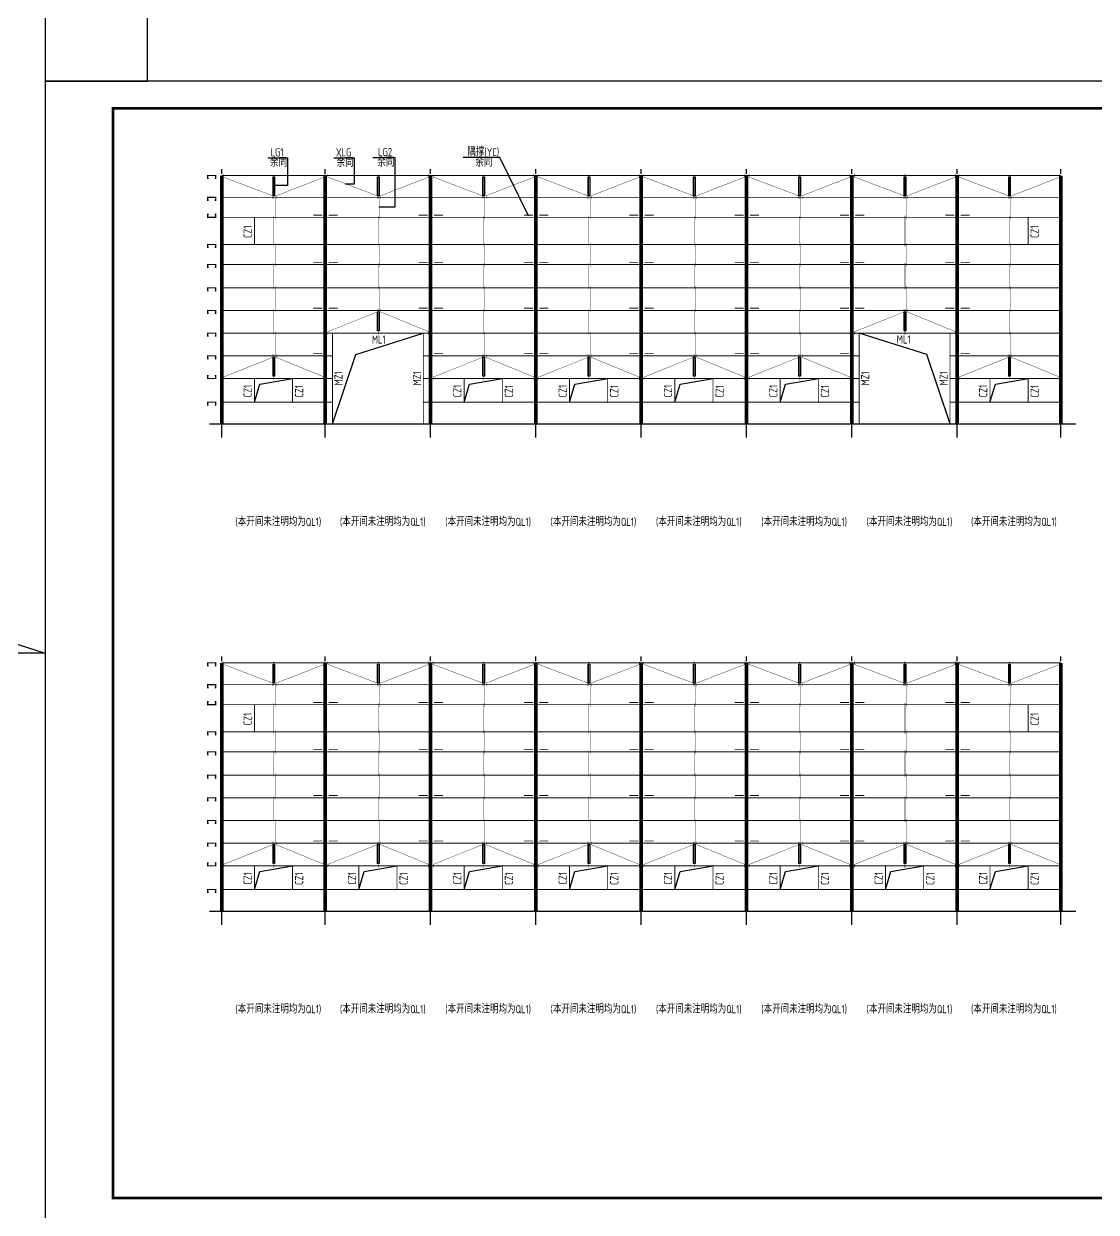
# Model space of a CAD drawing. Extents: x 9539573 to 9710259, y 1656270 to 2510207.
# Drawn here: x 9597639 to 9656690, y 1857720 to 1923164 of the extents above; entities that cross this region are included whole.
import ezdxf

# ---------------------------------------------------------------- set-up
doc = ezdxf.new("R2010")
doc.units = 0
doc.header["$LTSCALE"] = 1000
doc.header["$MEASUREMENT"] = 0
doc.linetypes.add('DOTE', pattern=[2.42, 2, -0.2, 0.02, -0.2])
doc.layers.get('0').update_dxf_attribs({"linetype": 'CONTINUOUS'})
for name, color, linetype in [('621', 2, 'CONTINUOUS'), ('DIM_LEAD', 3, 'CONTINUOUS'), ('DOTE', 8, 'DOTE'), ('PUB_TITLE', 4, 'CONTINUOUS'), ('WINDOW', 4, 'CONTINUOUS'), ('屋面隅撑', 6, 'CONTINUOUS'), ('柱', 2, 'CONTINUOUS'), ('标注文字', 3, 'CONTINUOUS'), ('梁', 4, 'CONTINUOUS'), ('檩条拉条', 1, 'CONTINUOUS'), ('洞口边线', 6, 'CONTINUOUS')]:
    doc.layers.add(name, color=color, linetype=linetype)
doc.styles.add('TSSD_REIN', font='atssdeng.shx', dxfattribs={"width": 0.7, "bigfont": 'atssdchn.shx'})

msp = doc.modelspace()

# ---------------------------------------------------------------- linework, layer by layer
for p, q in [((9607860.5, 1901126.1), (9655563.3, 1901126.1)), ((9607860.5, 1874290.7), (9655563.3, 1874290.7))]:
    msp.add_line(p, q)
at = {"layer": '621', "color": 6, "const_width": 61.9}
for points in [[(9607821.3, 1914640.9), (9607766.3, 1914640.9), (9607766.3, 1914806.1), (9608206.7, 1914806.1), (9608206.7, 1914640.9), (9608151.7, 1914640.9)], [(9607821.3, 1913440.9), (9607766.3, 1913440.9), (9607766.3, 1913606.1), (9608206.7, 1913606.1), (9608206.7, 1913440.9), (9608151.7, 1913440.9)], [(9607821.3, 1912671.3), (9607766.3, 1912671.3), (9607766.3, 1912506.1), (9608206.7, 1912506.1), (9608206.7, 1912671.3), (9608151.7, 1912671.3)], [(9607821.3, 1910840.9), (9607766.3, 1910840.9), (9607766.3, 1911006.1), (9608206.7, 1911006.1), (9608206.7, 1910840.9), (9608151.7, 1910840.9)], [(9607821.3, 1909740.9), (9607766.3, 1909740.9), (9607766.3, 1909906.1), (9608206.7, 1909906.1), (9608206.7, 1909740.9), (9608151.7, 1909740.9)], [(9607821.3, 1908460.9), (9607766.3, 1908460.9), (9607766.3, 1908626.1), (9608206.7, 1908626.1), (9608206.7, 1908460.9), (9608151.7, 1908460.9)], [(9607821.3, 1907210.9), (9607766.3, 1907210.9), (9607766.3, 1907376.1), (9608206.7, 1907376.1), (9608206.7, 1907210.9), (9608151.7, 1907210.9)], [(9607821.3, 1905960.9), (9607766.3, 1905960.9), (9607766.3, 1906126.1), (9608206.7, 1906126.1), (9608206.7, 1905960.9), (9608151.7, 1905960.9)], [(9607821.3, 1904710.9), (9607766.3, 1904710.9), (9607766.3, 1904876.1), (9608206.7, 1904876.1), (9608206.7, 1904710.9), (9608151.7, 1904710.9)], [(9607821.3, 1903791.3), (9607766.3, 1903791.3), (9607766.3, 1903626.1), (9608206.7, 1903626.1), (9608206.7, 1903791.3), (9608151.7, 1903791.3)], [(9607821.3, 1902160.9), (9607766.3, 1902160.9), (9607766.3, 1902326.1), (9608206.7, 1902326.1), (9608206.7, 1902160.9), (9608151.7, 1902160.9)], [(9607821.3, 1887805.5), (9607766.3, 1887805.5), (9607766.3, 1887970.7), (9608206.7, 1887970.7), (9608206.7, 1887805.5), (9608151.7, 1887805.5)], [(9607821.3, 1886605.5), (9607766.3, 1886605.5), (9607766.3, 1886770.7), (9608206.7, 1886770.7), (9608206.7, 1886605.5), (9608151.7, 1886605.5)], [(9607821.3, 1885835.9), (9607766.3, 1885835.9), (9607766.3, 1885670.7), (9608206.7, 1885670.7), (9608206.7, 1885835.9), (9608151.7, 1885835.9)], [(9607821.3, 1884005.5), (9607766.3, 1884005.5), (9607766.3, 1884170.7), (9608206.7, 1884170.7), (9608206.7, 1884005.5), (9608151.7, 1884005.5)], [(9607821.3, 1882905.5), (9607766.3, 1882905.5), (9607766.3, 1883070.7), (9608206.7, 1883070.7), (9608206.7, 1882905.5), (9608151.7, 1882905.5)], [(9607821.3, 1881625.5), (9607766.3, 1881625.5), (9607766.3, 1881790.7), (9608206.7, 1881790.7), (9608206.7, 1881625.5), (9608151.7, 1881625.5)], [(9607821.3, 1880375.5), (9607766.3, 1880375.5), (9607766.3, 1880540.7), (9608206.7, 1880540.7), (9608206.7, 1880375.5), (9608151.7, 1880375.5)], [(9607821.3, 1879125.5), (9607766.3, 1879125.5), (9607766.3, 1879290.7), (9608206.7, 1879290.7), (9608206.7, 1879125.5), (9608151.7, 1879125.5)], [(9607821.3, 1877875.5), (9607766.3, 1877875.5), (9607766.3, 1878040.7), (9608206.7, 1878040.7), (9608206.7, 1877875.5), (9608151.7, 1877875.5)], [(9607821.3, 1876955.9), (9607766.3, 1876955.9), (9607766.3, 1876790.7), (9608206.7, 1876790.7), (9608206.7, 1876955.9), (9608151.7, 1876955.9)], [(9607821.3, 1875325.5), (9607766.3, 1875325.5), (9607766.3, 1875490.7), (9608206.7, 1875490.7), (9608206.7, 1875325.5), (9608151.7, 1875325.5)]]:
    msp.add_lwpolyline(points, dxfattribs=at)
at = {"layer": 'DIM_LEAD'}
for points in [[(9611079.7, 1915787.1), (9612154.5, 1915787.1), (9612154.5, 1914260.5), (9611411, 1914260.5)], [(9614715.6, 1915782.7), (9615824.9, 1915782.7), (9615824.9, 1914340.6), (9615357.3, 1914340.6)], [(9616860.4, 1915795), (9618070, 1915795), (9618070, 1913065.4), (9617224.3, 1913065.4)], [(9625419.1, 1912623.4), (9623860, 1915798), (9621823.8, 1915798)]]:
    msp.add_lwpolyline(points, dxfattribs=at)
at = {"layer": 'DIM_LEAD', "const_width": 40}
for points in [[(9611391, 1914260.5, 1), (9611431, 1914260.5, 1)], [(9615337.3, 1914340.6, 1), (9615377.3, 1914340.6, 1)], [(9617204.3, 1913065.4, 1), (9617244.3, 1913065.4, 1)], [(9625399.1, 1912623.4, 1), (9625439.1, 1912623.4, 1)]]:
    msp.add_lwpolyline(points, format="xyb", close=True, dxfattribs=at)
at = {"layer": 'DOTE'}
for p, q in [((9608539, 1900376.1), (9608539, 1915150.3)), ((9614239, 1900376.1), (9614239, 1915150.3)), ((9620039, 1900376.1), (9620039, 1915150.3)), ((9625839, 1900376.1), (9625839, 1915150.3)), ((9631639, 1900376.1), (9631639, 1915150.3)), ((9637439, 1900376.1), (9637439, 1915150.3)), ((9643239, 1900376.1), (9643239, 1915150.3)), ((9649039, 1900376.1), (9649039, 1915150.3)), ((9654739, 1900376.1), (9654739, 1915150.3)), ((9608539, 1873540.7), (9608539, 1888314.9)), ((9614239, 1873540.7), (9614239, 1888314.9)), ((9620039, 1873540.7), (9620039, 1888314.9)), ((9625839, 1873540.7), (9625839, 1888314.9)), ((9631639, 1873540.7), (9631639, 1888314.9)), ((9637439, 1873540.7), (9637439, 1888314.9)), ((9643239, 1873540.7), (9643239, 1888314.9)), ((9649039, 1873540.7), (9649039, 1888314.9)), ((9654739, 1873540.7), (9654739, 1888314.9))]:
    msp.add_line(p, q, dxfattribs=at)
at = {"layer": 'PUB_TITLE', "color": 1}
msp.add_lwpolyline([(9598809.4, 1920007.7), (9604452.9, 1920007.7), (9604452.9, 1926320.1), (9598809.4, 1926320.1)], close=True, dxfattribs=at)
at = {"layer": 'PUB_TITLE'}
msp.add_lwpolyline([(9598809.4, 1857007.7), (9710259.4, 1857007.7), (9710259.4, 1920007.7), (9598809.4, 1920007.7)], close=True, dxfattribs=at)
at = {"layer": 'PUB_TITLE', "const_width": 150}
msp.add_lwpolyline([(9602559.4, 1858507.7), (9708759.4, 1858507.7), (9708759.4, 1918507.7), (9602559.4, 1918507.7)], close=True, dxfattribs=at)
at = {"layer": 'PUB_TITLE', "color": 6}
msp.add_lwpolyline([(9590256.4, 1891240.4), (9598809.4, 1888507.7), (9539572.8, 1888507.7)], dxfattribs=at)
at = {"layer": 'WINDOW', "color": 5, "const_width": 50}
for points in [[(9610339, 1911006.1), (9610339, 1912506.1)], [(9652939, 1911006.1), (9652939, 1912506.1)], [(9614139, 1906126.1), (9620139, 1906126.1)], [(9649139, 1906126.1), (9643139, 1906126.1)], [(9610339, 1884170.7), (9610339, 1885670.7)], [(9652939, 1884170.7), (9652939, 1885670.7)]]:
    msp.add_lwpolyline(points, dxfattribs=at)
for points in [[(9614639, 1906126.1), (9619639, 1906126.1), (9619639, 1901126.1), (9614639, 1901126.1)], [(9648639, 1906126.1), (9643639, 1906126.1), (9643639, 1901126.1), (9648639, 1901126.1)], [(9610339, 1903626.1), (9612439, 1903626.1), (9612439, 1902326.1), (9610339, 1902326.1)], [(9621889, 1903626.1), (9623989, 1903626.1), (9623989, 1902326.1), (9621889, 1902326.1)], [(9627689, 1903626.1), (9629789, 1903626.1), (9629789, 1902326.1), (9627689, 1902326.1)], [(9633489, 1903626.1), (9635589, 1903626.1), (9635589, 1902326.1), (9633489, 1902326.1)], [(9639289, 1903626.1), (9641389, 1903626.1), (9641389, 1902326.1), (9639289, 1902326.1)], [(9650839, 1903626.1), (9652939, 1903626.1), (9652939, 1902326.1), (9650839, 1902326.1)], [(9610339, 1876790.7), (9612439, 1876790.7), (9612439, 1875490.7), (9610339, 1875490.7)], [(9616089, 1876790.7), (9618189, 1876790.7), (9618189, 1875490.7), (9616089, 1875490.7)], [(9621889, 1876790.7), (9623989, 1876790.7), (9623989, 1875490.7), (9621889, 1875490.7)], [(9627689, 1876790.7), (9629789, 1876790.7), (9629789, 1875490.7), (9627689, 1875490.7)], [(9633489, 1876790.7), (9635589, 1876790.7), (9635589, 1875490.7), (9633489, 1875490.7)], [(9639289, 1876790.7), (9641389, 1876790.7), (9641389, 1875490.7), (9639289, 1875490.7)], [(9645089, 1876790.7), (9647189, 1876790.7), (9647189, 1875490.7), (9645089, 1875490.7)], [(9650839, 1876790.7), (9652939, 1876790.7), (9652939, 1875490.7), (9650839, 1875490.7)]]:
    msp.add_lwpolyline(points, close=True, dxfattribs=at)
at = {"layer": '屋面隅撑', "color": 6, "const_width": 50}
for points in [[(9614082.8, 1912628.7), (9613582.8, 1912628.7)], [(9614923.5, 1912628.7), (9614423.5, 1912628.7)], [(9619882.8, 1912628.7), (9619382.8, 1912628.7)], [(9620723.5, 1912628.7), (9620223.5, 1912628.7)], [(9625682.8, 1912628.7), (9625182.8, 1912628.7)], [(9626523.5, 1912628.7), (9626023.5, 1912628.7)], [(9631482.8, 1912628.7), (9630982.8, 1912628.7)], [(9632323.5, 1912628.7), (9631823.5, 1912628.7)], [(9637282.8, 1912628.7), (9636782.8, 1912628.7)], [(9638123.5, 1912628.7), (9637623.5, 1912628.7)], [(9643082.8, 1912628.7), (9642582.8, 1912628.7)], [(9643923.5, 1912628.7), (9643423.5, 1912628.7)], [(9648882.8, 1912628.7), (9648382.8, 1912628.7)], [(9649723.5, 1912628.7), (9649223.5, 1912628.7)], [(9614082.8, 1910028.7), (9613582.8, 1910028.7)], [(9614923.5, 1910028.7), (9614423.5, 1910028.7)], [(9619882.8, 1910028.7), (9619382.8, 1910028.7)], [(9620723.5, 1910028.7), (9620223.5, 1910028.7)], [(9625682.8, 1910028.7), (9625182.8, 1910028.7)], [(9626523.5, 1910028.7), (9626023.5, 1910028.7)], [(9631482.8, 1910028.7), (9630982.8, 1910028.7)], [(9632323.5, 1910028.7), (9631823.5, 1910028.7)], [(9637282.8, 1910028.7), (9636782.8, 1910028.7)], [(9638123.5, 1910028.7), (9637623.5, 1910028.7)], [(9643082.8, 1910028.7), (9642582.8, 1910028.7)], [(9643923.5, 1910028.7), (9643423.5, 1910028.7)], [(9648882.8, 1910028.7), (9648382.8, 1910028.7)], [(9649723.5, 1910028.7), (9649223.5, 1910028.7)], [(9614082.8, 1907498.7), (9613582.8, 1907498.7)], [(9614923.5, 1907498.7), (9614423.5, 1907498.7)], [(9619882.8, 1907498.7), (9619382.8, 1907498.7)], [(9620723.5, 1907498.7), (9620223.5, 1907498.7)], [(9625682.8, 1907498.7), (9625182.8, 1907498.7)], [(9626523.5, 1907498.7), (9626023.5, 1907498.7)], [(9631482.8, 1907498.7), (9630982.8, 1907498.7)], [(9632323.5, 1907498.7), (9631823.5, 1907498.7)], [(9637282.8, 1907498.7), (9636782.8, 1907498.7)], [(9638123.5, 1907498.7), (9637623.5, 1907498.7)], [(9643082.8, 1907498.7), (9642582.8, 1907498.7)], [(9643923.5, 1907498.7), (9643423.5, 1907498.7)], [(9648882.8, 1907498.7), (9648382.8, 1907498.7)], [(9649723.5, 1907498.7), (9649223.5, 1907498.7)], [(9614082.8, 1904998.7), (9613582.8, 1904998.7)], [(9620723.5, 1904998.7), (9620223.5, 1904998.7)], [(9625682.8, 1904998.7), (9625182.8, 1904998.7)], [(9626523.5, 1904998.7), (9626023.5, 1904998.7)], [(9631482.8, 1904998.7), (9630982.8, 1904998.7)], [(9632323.5, 1904998.7), (9631823.5, 1904998.7)], [(9637282.8, 1904998.7), (9636782.8, 1904998.7)], [(9638123.5, 1904998.7), (9637623.5, 1904998.7)], [(9643082.8, 1904998.7), (9642582.8, 1904998.7)], [(9649723.5, 1904998.7), (9649223.5, 1904998.7)], [(9614082.8, 1885793.3), (9613582.8, 1885793.3)], [(9614923.5, 1885793.3), (9614423.5, 1885793.3)], [(9619882.8, 1885793.3), (9619382.8, 1885793.3)], [(9620723.5, 1885793.3), (9620223.5, 1885793.3)], [(9625682.8, 1885793.3), (9625182.8, 1885793.3)], [(9626523.5, 1885793.3), (9626023.5, 1885793.3)], [(9631482.8, 1885793.3), (9630982.8, 1885793.3)], [(9632323.5, 1885793.3), (9631823.5, 1885793.3)], [(9637282.8, 1885793.3), (9636782.8, 1885793.3)], [(9638123.5, 1885793.3), (9637623.5, 1885793.3)], [(9643082.8, 1885793.3), (9642582.8, 1885793.3)], [(9643923.5, 1885793.3), (9643423.5, 1885793.3)], [(9648882.8, 1885793.3), (9648382.8, 1885793.3)], [(9649723.5, 1885793.3), (9649223.5, 1885793.3)], [(9614082.8, 1883193.3), (9613582.8, 1883193.3)], [(9614923.5, 1883193.3), (9614423.5, 1883193.3)], [(9619882.8, 1883193.3), (9619382.8, 1883193.3)], [(9620723.5, 1883193.3), (9620223.5, 1883193.3)], [(9625682.8, 1883193.3), (9625182.8, 1883193.3)], [(9626523.5, 1883193.3), (9626023.5, 1883193.3)], [(9631482.8, 1883193.3), (9630982.8, 1883193.3)], [(9632323.5, 1883193.3), (9631823.5, 1883193.3)], [(9637282.8, 1883193.3), (9636782.8, 1883193.3)], [(9638123.5, 1883193.3), (9637623.5, 1883193.3)], [(9643082.8, 1883193.3), (9642582.8, 1883193.3)], [(9643923.5, 1883193.3), (9643423.5, 1883193.3)], [(9648882.8, 1883193.3), (9648382.8, 1883193.3)], [(9649723.5, 1883193.3), (9649223.5, 1883193.3)], [(9614082.8, 1880663.3), (9613582.8, 1880663.3)], [(9614923.5, 1880663.3), (9614423.5, 1880663.3)], [(9619882.8, 1880663.3), (9619382.8, 1880663.3)], [(9620723.5, 1880663.3), (9620223.5, 1880663.3)], [(9625682.8, 1880663.3), (9625182.8, 1880663.3)], [(9626523.5, 1880663.3), (9626023.5, 1880663.3)], [(9631482.8, 1880663.3), (9630982.8, 1880663.3)], [(9632323.5, 1880663.3), (9631823.5, 1880663.3)], [(9637282.8, 1880663.3), (9636782.8, 1880663.3)], [(9638123.5, 1880663.3), (9637623.5, 1880663.3)], [(9643082.8, 1880663.3), (9642582.8, 1880663.3)], [(9643923.5, 1880663.3), (9643423.5, 1880663.3)], [(9648882.8, 1880663.3), (9648382.8, 1880663.3)], [(9649723.5, 1880663.3), (9649223.5, 1880663.3)], [(9614082.8, 1878163.3), (9613582.8, 1878163.3)], [(9614923.5, 1878163.3), (9614423.5, 1878163.3)], [(9619882.8, 1878163.3), (9619382.8, 1878163.3)], [(9620723.5, 1878163.3), (9620223.5, 1878163.3)], [(9625682.8, 1878163.3), (9625182.8, 1878163.3)], [(9626523.5, 1878163.3), (9626023.5, 1878163.3)], [(9631482.8, 1878163.3), (9630982.8, 1878163.3)], [(9632323.5, 1878163.3), (9631823.5, 1878163.3)], [(9637282.8, 1878163.3), (9636782.8, 1878163.3)], [(9638123.5, 1878163.3), (9637623.5, 1878163.3)], [(9643082.8, 1878163.3), (9642582.8, 1878163.3)], [(9643923.5, 1878163.3), (9643423.5, 1878163.3)], [(9648882.8, 1878163.3), (9648382.8, 1878163.3)], [(9649723.5, 1878163.3), (9649223.5, 1878163.3)]]:
    msp.add_lwpolyline(points, dxfattribs=at)
at = {"layer": '柱', "color": 2, "const_width": 200}
for points in [[(9608539, 1914806.1), (9608539, 1901126.1)], [(9614239, 1914806.1), (9614239, 1901126.1)], [(9620039, 1914806.1), (9620039, 1901126.1)], [(9625839, 1914806.1), (9625839, 1901126.1)], [(9631639, 1914806.1), (9631639, 1901126.1)], [(9637439, 1914806.1), (9637439, 1901126.1)], [(9643239, 1914806.1), (9643239, 1901126.1)], [(9649039, 1914806.1), (9649039, 1901126.1)], [(9654739, 1914806.1), (9654739, 1901126.1)], [(9608539, 1887970.7), (9608539, 1874290.7)], [(9614239, 1887970.7), (9614239, 1874290.7)], [(9620039, 1887970.7), (9620039, 1874290.7)], [(9625839, 1887970.7), (9625839, 1874290.7)], [(9631639, 1887970.7), (9631639, 1874290.7)], [(9637439, 1887970.7), (9637439, 1874290.7)], [(9643239, 1887970.7), (9643239, 1874290.7)], [(9649039, 1887970.7), (9649039, 1874290.7)], [(9654739, 1887970.7), (9654739, 1874290.7)]]:
    msp.add_lwpolyline(points, dxfattribs=at)
at = {"layer": '梁', "color": 150, "const_width": 50}
for points in [[(9608539, 1914806.1), (9654739, 1914806.1)], [(9608539, 1913606.1), (9654739, 1913606.1)], [(9608539, 1912506.1), (9654739, 1912506.1)], [(9608539, 1911006.1), (9654739, 1911006.1)], [(9608539, 1909906.1), (9654739, 1909906.1)], [(9608539, 1908626.1), (9654739, 1908626.1)], [(9608539, 1907376.1), (9654739, 1907376.1)], [(9608539, 1906126.1), (9654739, 1906126.1)], [(9608539, 1904876.1), (9614639, 1904876.1)], [(9619639, 1904876.1), (9643639, 1904876.1)], [(9648639, 1904876.1), (9654739, 1904876.1)], [(9608539, 1903626.1), (9614639, 1903626.1)], [(9619639, 1903626.1), (9643639, 1903626.1)], [(9648639, 1903626.1), (9654739, 1903626.1)], [(9608539, 1902326.1), (9614639, 1902326.1)], [(9619639, 1902326.1), (9643639, 1902326.1)], [(9648639, 1902326.1), (9654739, 1902326.1)], [(9608539, 1887970.7), (9654739, 1887970.7)], [(9608539, 1886770.7), (9654739, 1886770.7)], [(9608539, 1885670.7), (9654739, 1885670.7)], [(9608539, 1884170.7), (9654739, 1884170.7)], [(9608539, 1883070.7), (9654739, 1883070.7)], [(9608539, 1881790.7), (9654739, 1881790.7)], [(9608539, 1880540.7), (9654739, 1880540.7)], [(9608539, 1879290.7), (9654739, 1879290.7)], [(9608539, 1878040.7), (9654739, 1878040.7)], [(9608539, 1876790.7), (9654739, 1876790.7)], [(9608539, 1875490.7), (9654739, 1875490.7)]]:
    msp.add_lwpolyline(points, dxfattribs=at)
at = {"layer": '檩条拉条', "color": 1, "const_width": 20}
for points in [[(9608638.1, 1914884), (9608638.1, 1914718.9), (9611342.3, 1913696), (9611342.3, 1913522.7)], [(9611409.5, 1914892.7), (9611409.5, 1913527.2)], [(9614180.9, 1914884), (9614180.9, 1914718.9), (9611543.9, 1913696), (9611543.9, 1913522.7)], [(9614388.1, 1914884), (9614388.1, 1914718.9), (9617092.3, 1913696), (9617092.3, 1913522.7)], [(9617159.5, 1914892.7), (9617159.5, 1913527.2)], [(9619930.9, 1914884), (9619930.9, 1914718.9), (9617293.9, 1913696), (9617293.9, 1913522.7)], [(9620188.1, 1914884), (9620188.1, 1914718.9), (9622892.3, 1913696), (9622892.3, 1913522.7)], [(9622959.5, 1914892.7), (9622959.5, 1913527.2)], [(9625730.9, 1914884), (9625730.9, 1914718.9), (9623093.9, 1913696), (9623093.9, 1913522.7)], [(9625988.1, 1914884), (9625988.1, 1914718.9), (9628692.3, 1913696), (9628692.3, 1913522.7)], [(9628759.5, 1914892.7), (9628759.5, 1913527.2)], [(9631530.9, 1914884), (9631530.9, 1914718.9), (9628893.9, 1913696), (9628893.9, 1913522.7)], [(9631788.1, 1914884), (9631788.1, 1914718.9), (9634492.3, 1913696), (9634492.3, 1913522.7)], [(9634559.5, 1914892.7), (9634559.5, 1913527.2)], [(9637330.9, 1914884), (9637330.9, 1914718.9), (9634693.9, 1913696), (9634693.9, 1913522.7)], [(9637588.1, 1914884), (9637588.1, 1914718.9), (9640292.3, 1913696), (9640292.3, 1913522.7)], [(9640359.5, 1914892.7), (9640359.5, 1913527.2)], [(9643130.9, 1914884), (9643130.9, 1914718.9), (9640493.9, 1913696), (9640493.9, 1913522.7)], [(9643388.1, 1914884), (9643388.1, 1914718.9), (9646092.3, 1913696), (9646092.3, 1913522.7)], [(9646159.5, 1914892.7), (9646159.5, 1913527.2)], [(9648930.9, 1914884), (9648930.9, 1914718.9), (9646293.9, 1913696), (9646293.9, 1913522.7)], [(9649138.1, 1914884), (9649138.1, 1914718.9), (9651842.3, 1913696), (9651842.3, 1913522.7)], [(9651909.5, 1914892.7), (9651909.5, 1913527.2)], [(9654680.9, 1914884), (9654680.9, 1914718.9), (9652043.9, 1913696), (9652043.9, 1913522.7)], [(9611476.7, 1913695.9), (9611476.7, 1912397.5)], [(9617226.7, 1913695.9), (9617226.7, 1912397.5)], [(9623026.7, 1913695.9), (9623026.7, 1912397.5)], [(9628826.7, 1913695.9), (9628826.7, 1912397.5)], [(9634626.7, 1913695.9), (9634626.7, 1912397.5)], [(9640426.7, 1913695.9), (9640426.7, 1912397.5)], [(9646226.7, 1913695.9), (9646226.7, 1912397.5)], [(9651976.7, 1913695.9), (9651976.7, 1912397.5)], [(9611409.5, 1912592.7), (9611409.5, 1910904.5)], [(9617159.5, 1912592.7), (9617159.5, 1910904.5)], [(9622959.5, 1912592.7), (9622959.5, 1910904.5)], [(9628759.5, 1912592.7), (9628759.5, 1910904.5)], [(9634559.5, 1912592.7), (9634559.5, 1910904.5)], [(9640359.5, 1912592.7), (9640359.5, 1910904.5)], [(9646159.5, 1912592.7), (9646159.5, 1910904.5)], [(9651909.5, 1912592.7), (9651909.5, 1910904.5)], [(9611476.7, 1911095.9), (9611476.7, 1909797.5)], [(9617226.7, 1911095.9), (9617226.7, 1909797.5)], [(9623026.7, 1911095.9), (9623026.7, 1909797.5)], [(9628826.7, 1911095.9), (9628826.7, 1909797.5)], [(9634626.7, 1911095.9), (9634626.7, 1909797.5)], [(9640426.7, 1911095.9), (9640426.7, 1909797.5)], [(9646226.7, 1911095.9), (9646226.7, 1909797.5)], [(9651976.7, 1911095.9), (9651976.7, 1909797.5)], [(9611409.5, 1909992.7), (9611409.5, 1908539.4)], [(9617159.5, 1909992.7), (9617159.5, 1908539.4)], [(9622959.5, 1909992.7), (9622959.5, 1908539.4)], [(9628759.5, 1909992.7), (9628759.5, 1908539.4)], [(9634559.5, 1909992.7), (9634559.5, 1908539.4)], [(9640359.5, 1909992.7), (9640359.5, 1908539.4)], [(9646159.5, 1909992.7), (9646159.5, 1908539.4)], [(9651909.5, 1909992.7), (9651909.5, 1908539.4)], [(9611476.7, 1908715.9), (9611476.7, 1907296.6)], [(9617226.7, 1908715.9), (9617226.7, 1907296.6)], [(9623026.7, 1908715.9), (9623026.7, 1907296.6)], [(9628826.7, 1908715.9), (9628826.7, 1907296.6)], [(9634626.7, 1908715.9), (9634626.7, 1907296.6)], [(9640426.7, 1908715.9), (9640426.7, 1907296.6)], [(9646226.7, 1908715.9), (9646226.7, 1907296.6)], [(9651976.7, 1908715.9), (9651976.7, 1907296.6)], [(9611409.5, 1907462.7), (9611409.5, 1906034.9)], [(9614388.1, 1906044.9), (9614388.1, 1906210), (9617092.3, 1907292.5), (9617092.3, 1907465.8)], [(9617159.5, 1907462.7), (9617159.5, 1906034.9)], [(9619930.9, 1906044.9), (9619930.9, 1906210), (9617293.9, 1907292.5), (9617293.9, 1907465.8)], [(9622959.5, 1907462.7), (9622959.5, 1906034.9)], [(9628759.5, 1907462.7), (9628759.5, 1906034.9)], [(9634559.5, 1907462.7), (9634559.5, 1906034.9)], [(9640359.5, 1907462.7), (9640359.5, 1906034.9)], [(9643388.1, 1906044.9), (9643388.1, 1906210), (9646092.3, 1907292.5), (9646092.3, 1907465.8)], [(9646159.5, 1907462.7), (9646159.5, 1906034.9)], [(9648930.9, 1906044.9), (9648930.9, 1906210), (9646293.9, 1907292.5), (9646293.9, 1907465.8)], [(9651909.5, 1907462.7), (9651909.5, 1906034.9)], [(9611476.7, 1906211.4), (9611476.7, 1904792.1)], [(9623026.7, 1906211.4), (9623026.7, 1904792.1)], [(9628826.7, 1906211.4), (9628826.7, 1904792.1)], [(9634626.7, 1906211.4), (9634626.7, 1904792.1)], [(9640426.7, 1906211.4), (9640426.7, 1904792.1)], [(9651976.7, 1906211.4), (9651976.7, 1904792.1)], [(9608638.1, 1903544.9), (9608638.1, 1903710), (9611342.3, 1904792.5), (9611342.3, 1904965.8)], [(9611409.5, 1904962.7), (9611409.5, 1903534.9)], [(9614180.9, 1903544.9), (9614180.9, 1903710), (9611543.9, 1904792.5), (9611543.9, 1904965.8)], [(9620188.1, 1903544.9), (9620188.1, 1903710), (9622892.3, 1904792.5), (9622892.3, 1904965.8)], [(9622959.5, 1904962.7), (9622959.5, 1903534.9)], [(9625730.9, 1903544.9), (9625730.9, 1903710), (9623093.9, 1904792.5), (9623093.9, 1904965.8)], [(9625988.1, 1903544.9), (9625988.1, 1903710), (9628692.3, 1904792.5), (9628692.3, 1904965.8)], [(9628759.5, 1904962.7), (9628759.5, 1903534.9)], [(9631530.9, 1903544.9), (9631530.9, 1903710), (9628893.9, 1904792.5), (9628893.9, 1904965.8)], [(9631788.1, 1903544.9), (9631788.1, 1903710), (9634492.3, 1904792.5), (9634492.3, 1904965.8)], [(9634559.5, 1904962.7), (9634559.5, 1903534.9)], [(9637330.9, 1903544.9), (9637330.9, 1903710), (9634693.9, 1904792.5), (9634693.9, 1904965.8)], [(9637588.1, 1903544.9), (9637588.1, 1903710), (9640292.3, 1904792.5), (9640292.3, 1904965.8)], [(9640359.5, 1904962.7), (9640359.5, 1903534.9)], [(9643130.9, 1903544.9), (9643130.9, 1903710), (9640493.9, 1904792.5), (9640493.9, 1904965.8)], [(9649138.1, 1903544.9), (9649138.1, 1903710), (9651842.3, 1904792.5), (9651842.3, 1904965.8)], [(9651909.5, 1904962.7), (9651909.5, 1903534.9)], [(9654680.9, 1903544.9), (9654680.9, 1903710), (9652043.9, 1904792.5), (9652043.9, 1904965.8)], [(9608638.1, 1888048.6), (9608638.1, 1887883.5), (9611342.3, 1886860.6), (9611342.3, 1886687.3)], [(9611409.5, 1888057.3), (9611409.5, 1886691.8)], [(9614180.9, 1888048.6), (9614180.9, 1887883.5), (9611543.9, 1886860.6), (9611543.9, 1886687.3)], [(9614388.1, 1888048.6), (9614388.1, 1887883.5), (9617092.3, 1886860.6), (9617092.3, 1886687.3)], [(9617159.5, 1888057.3), (9617159.5, 1886691.8)], [(9619930.9, 1888048.6), (9619930.9, 1887883.5), (9617293.9, 1886860.6), (9617293.9, 1886687.3)], [(9620188.1, 1888048.6), (9620188.1, 1887883.5), (9622892.3, 1886860.6), (9622892.3, 1886687.3)], [(9622959.5, 1888057.3), (9622959.5, 1886691.8)], [(9625730.9, 1888048.6), (9625730.9, 1887883.5), (9623093.9, 1886860.6), (9623093.9, 1886687.3)], [(9625988.1, 1888048.6), (9625988.1, 1887883.5), (9628692.3, 1886860.6), (9628692.3, 1886687.3)], [(9628759.5, 1888057.3), (9628759.5, 1886691.8)], [(9631530.9, 1888048.6), (9631530.9, 1887883.5), (9628893.9, 1886860.6), (9628893.9, 1886687.3)], [(9631788.1, 1888048.6), (9631788.1, 1887883.5), (9634492.3, 1886860.6), (9634492.3, 1886687.3)], [(9634559.5, 1888057.3), (9634559.5, 1886691.8)], [(9637330.9, 1888048.6), (9637330.9, 1887883.5), (9634693.9, 1886860.6), (9634693.9, 1886687.3)], [(9637588.1, 1888048.6), (9637588.1, 1887883.5), (9640292.3, 1886860.6), (9640292.3, 1886687.3)], [(9640359.5, 1888057.3), (9640359.5, 1886691.8)], [(9643130.9, 1888048.6), (9643130.9, 1887883.5), (9640493.9, 1886860.6), (9640493.9, 1886687.3)], [(9643388.1, 1888048.6), (9643388.1, 1887883.5), (9646092.3, 1886860.6), (9646092.3, 1886687.3)], [(9646159.5, 1888057.3), (9646159.5, 1886691.8)], [(9648930.9, 1888048.6), (9648930.9, 1887883.5), (9646293.9, 1886860.6), (9646293.9, 1886687.3)], [(9649138.1, 1888048.6), (9649138.1, 1887883.5), (9651842.3, 1886860.6), (9651842.3, 1886687.3)], [(9651909.5, 1888057.3), (9651909.5, 1886691.8)], [(9654680.9, 1888048.6), (9654680.9, 1887883.5), (9652043.9, 1886860.6), (9652043.9, 1886687.3)], [(9611476.7, 1886860.5), (9611476.7, 1885562.1)], [(9617226.7, 1886860.5), (9617226.7, 1885562.1)], [(9623026.7, 1886860.5), (9623026.7, 1885562.1)], [(9628826.7, 1886860.5), (9628826.7, 1885562.1)], [(9634626.7, 1886860.5), (9634626.7, 1885562.1)], [(9640426.7, 1886860.5), (9640426.7, 1885562.1)], [(9646226.7, 1886860.5), (9646226.7, 1885562.1)], [(9651976.7, 1886860.5), (9651976.7, 1885562.1)], [(9611409.5, 1885757.3), (9611409.5, 1884069.1)], [(9617159.5, 1885757.3), (9617159.5, 1884069.1)], [(9622959.5, 1885757.3), (9622959.5, 1884069.1)], [(9628759.5, 1885757.3), (9628759.5, 1884069.1)], [(9634559.5, 1885757.3), (9634559.5, 1884069.1)], [(9640359.5, 1885757.3), (9640359.5, 1884069.1)], [(9646159.5, 1885757.3), (9646159.5, 1884069.1)], [(9651909.5, 1885757.3), (9651909.5, 1884069.1)], [(9611476.7, 1884260.5), (9611476.7, 1882962.1)], [(9617226.7, 1884260.5), (9617226.7, 1882962.1)], [(9623026.7, 1884260.5), (9623026.7, 1882962.1)], [(9628826.7, 1884260.5), (9628826.7, 1882962.1)], [(9634626.7, 1884260.5), (9634626.7, 1882962.1)], [(9640426.7, 1884260.5), (9640426.7, 1882962.1)], [(9646226.7, 1884260.5), (9646226.7, 1882962.1)], [(9651976.7, 1884260.5), (9651976.7, 1882962.1)], [(9611409.5, 1883157.3), (9611409.5, 1881704)], [(9617159.5, 1883157.3), (9617159.5, 1881704)], [(9622959.5, 1883157.3), (9622959.5, 1881704)], [(9628759.5, 1883157.3), (9628759.5, 1881704)], [(9634559.5, 1883157.3), (9634559.5, 1881704)], [(9640359.5, 1883157.3), (9640359.5, 1881704)], [(9646159.5, 1883157.3), (9646159.5, 1881704)], [(9651909.5, 1883157.3), (9651909.5, 1881704)], [(9611476.7, 1881880.5), (9611476.7, 1880461.2)], [(9617226.7, 1881880.5), (9617226.7, 1880461.2)], [(9623026.7, 1881880.5), (9623026.7, 1880461.2)], [(9628826.7, 1881880.5), (9628826.7, 1880461.2)], [(9634626.7, 1881880.5), (9634626.7, 1880461.2)], [(9640426.7, 1881880.5), (9640426.7, 1880461.2)], [(9646226.7, 1881880.5), (9646226.7, 1880461.2)], [(9651976.7, 1881880.5), (9651976.7, 1880461.2)], [(9611409.5, 1880627.3), (9611409.5, 1879199.5)], [(9617159.5, 1880627.3), (9617159.5, 1879199.5)], [(9622959.5, 1880627.3), (9622959.5, 1879199.5)], [(9628759.5, 1880627.3), (9628759.5, 1879199.5)], [(9634559.5, 1880627.3), (9634559.5, 1879199.5)], [(9640359.5, 1880627.3), (9640359.5, 1879199.5)], [(9646159.5, 1880627.3), (9646159.5, 1879199.5)], [(9651909.5, 1880627.3), (9651909.5, 1879199.5)], [(9611476.7, 1879376), (9611476.7, 1877956.7)], [(9617226.7, 1879376), (9617226.7, 1877956.7)], [(9623026.7, 1879376), (9623026.7, 1877956.7)], [(9628826.7, 1879376), (9628826.7, 1877956.7)], [(9634626.7, 1879376), (9634626.7, 1877956.7)], [(9640426.7, 1879376), (9640426.7, 1877956.7)], [(9646226.7, 1879376), (9646226.7, 1877956.7)], [(9651976.7, 1879376), (9651976.7, 1877956.7)], [(9608638.1, 1876709.5), (9608638.1, 1876874.6), (9611342.3, 1877957.1), (9611342.3, 1878130.4)], [(9611409.5, 1878127.3), (9611409.5, 1876699.5)], [(9614180.9, 1876709.5), (9614180.9, 1876874.6), (9611543.9, 1877957.1), (9611543.9, 1878130.4)], [(9614388.1, 1876709.5), (9614388.1, 1876874.6), (9617092.3, 1877957.1), (9617092.3, 1878130.4)], [(9617159.5, 1878127.3), (9617159.5, 1876699.5)], [(9619930.9, 1876709.5), (9619930.9, 1876874.6), (9617293.9, 1877957.1), (9617293.9, 1878130.4)], [(9620188.1, 1876709.5), (9620188.1, 1876874.6), (9622892.3, 1877957.1), (9622892.3, 1878130.4)], [(9622959.5, 1878127.3), (9622959.5, 1876699.5)], [(9625730.9, 1876709.5), (9625730.9, 1876874.6), (9623093.9, 1877957.1), (9623093.9, 1878130.4)], [(9625988.1, 1876709.5), (9625988.1, 1876874.6), (9628692.3, 1877957.1), (9628692.3, 1878130.4)], [(9628759.5, 1878127.3), (9628759.5, 1876699.5)], [(9631530.9, 1876709.5), (9631530.9, 1876874.6), (9628893.9, 1877957.1), (9628893.9, 1878130.4)], [(9631788.1, 1876709.5), (9631788.1, 1876874.6), (9634492.3, 1877957.1), (9634492.3, 1878130.4)], [(9634559.5, 1878127.3), (9634559.5, 1876699.5)], [(9637330.9, 1876709.5), (9637330.9, 1876874.6), (9634693.9, 1877957.1), (9634693.9, 1878130.4)], [(9637588.1, 1876709.5), (9637588.1, 1876874.6), (9640292.3, 1877957.1), (9640292.3, 1878130.4)], [(9640359.5, 1878127.3), (9640359.5, 1876699.5)], [(9643130.9, 1876709.5), (9643130.9, 1876874.6), (9640493.9, 1877957.1), (9640493.9, 1878130.4)], [(9643388.1, 1876709.5), (9643388.1, 1876874.6), (9646092.3, 1877957.1), (9646092.3, 1878130.4)], [(9646159.5, 1878127.3), (9646159.5, 1876699.5)], [(9648930.9, 1876709.5), (9648930.9, 1876874.6), (9646293.9, 1877957.1), (9646293.9, 1878130.4)], [(9649138.1, 1876709.5), (9649138.1, 1876874.6), (9651842.3, 1877957.1), (9651842.3, 1878130.4)], [(9651909.5, 1878127.3), (9651909.5, 1876699.5)], [(9654680.9, 1876709.5), (9654680.9, 1876874.6), (9652043.9, 1877957.1), (9652043.9, 1878130.4)]]:
    msp.add_lwpolyline(points, dxfattribs=at)
at = {"layer": '檩条拉条', "color": 3}
for points in [[(9611369.5, 1914729.5), (9611449.5, 1914729.5), (9611449.5, 1913690.7), (9611369.5, 1913690.7)], [(9617119.5, 1914729.5), (9617199.5, 1914729.5), (9617199.5, 1913690.7), (9617119.5, 1913690.7)], [(9622919.5, 1914729.5), (9622999.5, 1914729.5), (9622999.5, 1913690.7), (9622919.5, 1913690.7)], [(9628719.5, 1914729.5), (9628799.5, 1914729.5), (9628799.5, 1913690.7), (9628719.5, 1913690.7)], [(9634519.5, 1914729.5), (9634599.5, 1914729.5), (9634599.5, 1913690.7), (9634519.5, 1913690.7)], [(9640319.5, 1914729.5), (9640399.5, 1914729.5), (9640399.5, 1913690.7), (9640319.5, 1913690.7)], [(9646119.5, 1914729.5), (9646199.5, 1914729.5), (9646199.5, 1913690.7), (9646119.5, 1913690.7)], [(9651869.5, 1914729.5), (9651949.5, 1914729.5), (9651949.5, 1913690.7), (9651869.5, 1913690.7)], [(9617119.5, 1907299.5), (9617199.5, 1907299.5), (9617199.5, 1906260.7), (9617119.5, 1906260.7)], [(9646119.5, 1907299.5), (9646199.5, 1907299.5), (9646199.5, 1906260.7), (9646119.5, 1906260.7)], [(9611369.5, 1904799.5), (9611449.5, 1904799.5), (9611449.5, 1903760.7), (9611369.5, 1903760.7)], [(9622919.5, 1904799.5), (9622999.5, 1904799.5), (9622999.5, 1903760.7), (9622919.5, 1903760.7)], [(9628719.5, 1904799.5), (9628799.5, 1904799.5), (9628799.5, 1903760.7), (9628719.5, 1903760.7)], [(9634519.5, 1904799.5), (9634599.5, 1904799.5), (9634599.5, 1903760.7), (9634519.5, 1903760.7)], [(9640319.5, 1904799.5), (9640399.5, 1904799.5), (9640399.5, 1903760.7), (9640319.5, 1903760.7)], [(9651869.5, 1904799.5), (9651949.5, 1904799.5), (9651949.5, 1903760.7), (9651869.5, 1903760.7)], [(9611369.5, 1887894.1), (9611449.5, 1887894.1), (9611449.5, 1886855.3), (9611369.5, 1886855.3)], [(9617119.5, 1887894.1), (9617199.5, 1887894.1), (9617199.5, 1886855.3), (9617119.5, 1886855.3)], [(9622919.5, 1887894.1), (9622999.5, 1887894.1), (9622999.5, 1886855.3), (9622919.5, 1886855.3)], [(9628719.5, 1887894.1), (9628799.5, 1887894.1), (9628799.5, 1886855.3), (9628719.5, 1886855.3)], [(9634519.5, 1887894.1), (9634599.5, 1887894.1), (9634599.5, 1886855.3), (9634519.5, 1886855.3)], [(9640319.5, 1887894.1), (9640399.5, 1887894.1), (9640399.5, 1886855.3), (9640319.5, 1886855.3)], [(9646119.5, 1887894.1), (9646199.5, 1887894.1), (9646199.5, 1886855.3), (9646119.5, 1886855.3)], [(9651869.5, 1887894.1), (9651949.5, 1887894.1), (9651949.5, 1886855.3), (9651869.5, 1886855.3)], [(9611369.5, 1877964.1), (9611449.5, 1877964.1), (9611449.5, 1876925.3), (9611369.5, 1876925.3)], [(9617119.5, 1877964.1), (9617199.5, 1877964.1), (9617199.5, 1876925.3), (9617119.5, 1876925.3)], [(9622919.5, 1877964.1), (9622999.5, 1877964.1), (9622999.5, 1876925.3), (9622919.5, 1876925.3)], [(9628719.5, 1877964.1), (9628799.5, 1877964.1), (9628799.5, 1876925.3), (9628719.5, 1876925.3)], [(9634519.5, 1877964.1), (9634599.5, 1877964.1), (9634599.5, 1876925.3), (9634519.5, 1876925.3)], [(9640319.5, 1877964.1), (9640399.5, 1877964.1), (9640399.5, 1876925.3), (9640319.5, 1876925.3)], [(9646119.5, 1877964.1), (9646199.5, 1877964.1), (9646199.5, 1876925.3), (9646119.5, 1876925.3)], [(9651869.5, 1877964.1), (9651949.5, 1877964.1), (9651949.5, 1876925.3), (9651869.5, 1876925.3)]]:
    msp.add_lwpolyline(points, close=True, dxfattribs=at)
at = {"layer": '洞口边线'}
for points in [[(9614639, 1901126.1), (9615919.8, 1904960.7), (9619639, 1906126.1)], [(9648639, 1901126.1), (9647358.1, 1904960.7), (9643639, 1906126.1)], [(9610339, 1902326.1), (9610637.4, 1903314.4), (9612439, 1903626.1)], [(9621889, 1902326.1), (9622187.4, 1903314.4), (9623989, 1903626.1)], [(9627689, 1902326.1), (9627987.4, 1903314.4), (9629789, 1903626.1)], [(9633489, 1902326.1), (9633787.4, 1903314.4), (9635589, 1903626.1)], [(9639289, 1902326.1), (9639587.4, 1903314.4), (9641389, 1903626.1)], [(9650839, 1902326.1), (9651137.4, 1903314.4), (9652939, 1903626.1)], [(9610339, 1875490.7), (9610637.4, 1876479), (9612439, 1876790.7)], [(9616089, 1875490.7), (9616387.4, 1876479), (9618189, 1876790.7)], [(9621889, 1875490.7), (9622187.4, 1876479), (9623989, 1876790.7)], [(9627689, 1875490.7), (9627987.4, 1876479), (9629789, 1876790.7)], [(9633489, 1875490.7), (9633787.4, 1876479), (9635589, 1876790.7)], [(9639289, 1875490.7), (9639587.4, 1876479), (9641389, 1876790.7)], [(9645089, 1875490.7), (9645387.4, 1876479), (9647189, 1876790.7)], [(9650839, 1875490.7), (9651137.4, 1876479), (9652939, 1876790.7)]]:
    msp.add_lwpolyline(points, dxfattribs=at)

# ---------------------------------------------------------------- texts
at = {"layer": '标注文字', "style": 'TSSD_REIN', "width": 0.8}
for s, p in [('LG1', (9611227.1, 1915861.8)), ('XLG', (9614828.3, 1915857.4)), ('LG2', (9617142.6, 1915869.6)), ('隅撑(YC)', (9622065.7, 1915872.7)), ('余同', (9611197.1, 1915296.5)), ('余同', (9614867.6, 1915292.1)), ('余同', (9617112.7, 1915304.4)), ('余同', (9622504, 1915307.4))]:
    msp.add_text(s, height=450, dxfattribs=at).set_placement(p)
at = {"layer": '标注文字', "color": 6, "style": 'TSSD_REIN', "width": 0.8}
for s, p in [('CZ1', (9610188.8, 1911361.9)), ('CZ1', (9653521.9, 1911361.9)), ('MZ1', (9615192.8, 1903248)), ('MZ1', (9619517.9, 1903248)), ('MZ1', (9644192.8, 1903248)), ('MZ1', (9648517.8, 1903248)), ('CZ1', (9610188.8, 1902593)), ('CZ1', (9613026.4, 1902577.7)), ('CZ1', (9621738.8, 1902593)), ('CZ1', (9624576.4, 1902577.7)), ('CZ1', (9627538.8, 1902593)), ('CZ1', (9630376.4, 1902577.7)), ('CZ1', (9633338.8, 1902593)), ('CZ1', (9636176.4, 1902577.7)), ('CZ1', (9639138.8, 1902593)), ('CZ1', (9641976.4, 1902577.7)), ('CZ1', (9650688.8, 1902593)), ('CZ1', (9653526.4, 1902577.7)), ('CZ1', (9610188.8, 1884526.5)), ('CZ1', (9653521.9, 1884526.5)), ('CZ1', (9610188.8, 1875757.6)), ('CZ1', (9613026.4, 1875742.3)), ('CZ1', (9615938.8, 1875757.6)), ('CZ1', (9618776.4, 1875742.3)), ('CZ1', (9621738.8, 1875757.6)), ('CZ1', (9624576.4, 1875742.3)), ('CZ1', (9627538.8, 1875757.6)), ('CZ1', (9630376.4, 1875742.3)), ('CZ1', (9633338.8, 1875757.6)), ('CZ1', (9636176.4, 1875742.3)), ('CZ1', (9639138.8, 1875757.6)), ('CZ1', (9641976.4, 1875742.3)), ('CZ1', (9644938.8, 1875757.6)), ('CZ1', (9647776.4, 1875742.3)), ('CZ1', (9650688.8, 1875757.6)), ('CZ1', (9653526.4, 1875742.3))]:
    msp.add_text(s, height=450, rotation=90, dxfattribs=at).set_placement(p)
for s, p in [('ML1', (9616803.8, 1905551.2)), ('ML1', (9645708.1, 1905551.2)), ('(本开间未注明均为QL1)', (9609296.7, 1895513.1)), ('(本开间未注明均为QL1)', (9615046.7, 1895513.1)), ('(本开间未注明均为QL1)', (9620846.7, 1895513.1)), ('(本开间未注明均为QL1)', (9626646.7, 1895513.1)), ('(本开间未注明均为QL1)', (9632446.7, 1895513.1)), ('(本开间未注明均为QL1)', (9638246.7, 1895513.1)), ('(本开间未注明均为QL1)', (9644046.7, 1895513.1)), ('(本开间未注明均为QL1)', (9649796.7, 1895513.1)), ('(本开间未注明均为QL1)', (9609296.7, 1868677.7)), ('(本开间未注明均为QL1)', (9615046.7, 1868677.7)), ('(本开间未注明均为QL1)', (9620846.7, 1868677.7)), ('(本开间未注明均为QL1)', (9626646.7, 1868677.7)), ('(本开间未注明均为QL1)', (9632446.7, 1868677.7)), ('(本开间未注明均为QL1)', (9638246.7, 1868677.7)), ('(本开间未注明均为QL1)', (9644046.7, 1868677.7)), ('(本开间未注明均为QL1)', (9649796.7, 1868677.7))]:
    msp.add_text(s, height=450, dxfattribs=at).set_placement(p)

doc.saveas('drawing.dxf')
